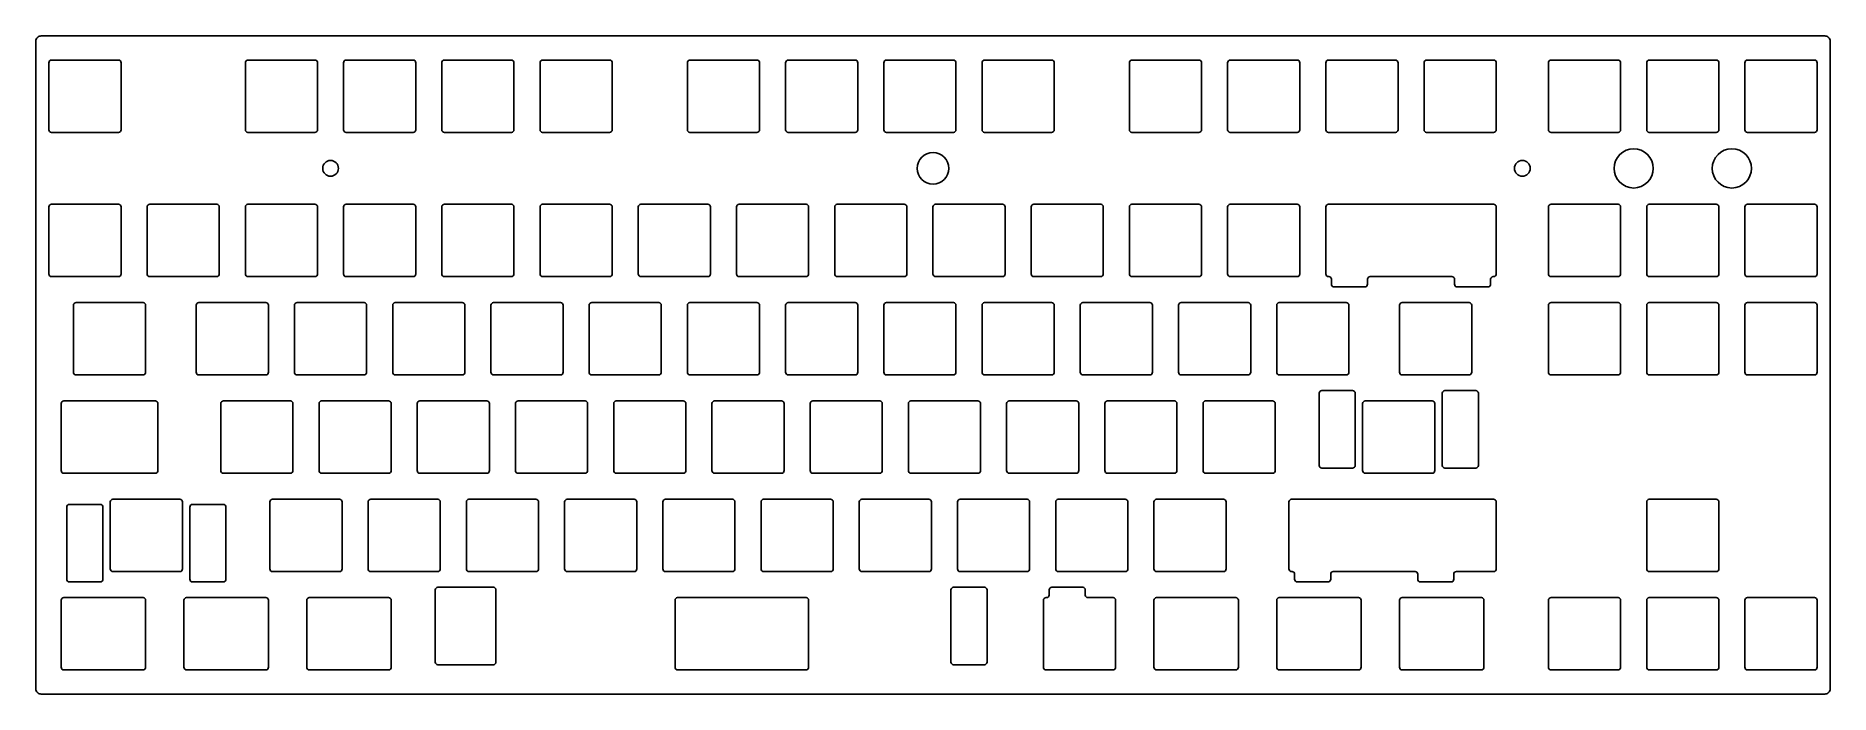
# Model space of a CAD drawing. Header units: millimetres. Extents: x 0 to 348, y -125 to 2.
import ezdxf

# ---------------------------------------------------------------- set-up
doc = ezdxf.new("R2010")
doc.units = ezdxf.units.MM
doc.layers.get('0').update_dxf_attribs({"linetype": 'CONTINUOUS'})

msp = doc.modelspace()

# ---------------------------------------------------------------- linework, layer by layer
for p, q in [((77.46875, -119.165635), (77.46875, -105.165635)), ((83.96875, -104.665635), (77.96875, -104.665635)), ((88.725, -104.665635), (82.725, -104.665635)), ((89.225, -119.165635), (89.225, -105.165635)), ((123.96875, -107.165635), (123.96875, -120.165635)), ((124.46875, -106.665635), (137.46875, -106.665635)), ((136.375, -106.665635), (149.375, -106.665635)), ((149.875, -107.165635), (149.875, -120.165635)), ((83.96875, -119.665635), (77.96875, -119.665635)), ((88.725, -119.665635), (82.725, -119.665635)), ((124.46875, -120.665635), (137.46875, -120.665635)), ((136.375, -120.665635), (149.375, -120.665635))]:
    msp.add_line(p, q)
for points in [[(1, -125.349635), (346.980635, -125.349635, 0.4142135624), (347.980635, -124.349635), (347.980635, 1.159, 0.4142135624), (346.980635, 2.159), (1, 2.159, 0.4142135624), (0, 1.159), (0, -124.349635, 0.4142135624)], [(3.025, -2.525), (16.025, -2.525, -0.4142135624), (16.525, -3.025), (16.525, -16.025, -0.4142135624), (16.025, -16.525), (3.025, -16.525, -0.4142135624), (2.525, -16.025), (2.525, -3.025, -0.4142135624)], [(41.125, -2.525), (54.125, -2.525, -0.4142135624), (54.625, -3.025), (54.625, -16.025, -0.4142135624), (54.125, -16.525), (41.125, -16.525, -0.4142135624), (40.625, -16.025), (40.625, -3.025, -0.4142135624)], [(60.175, -2.525), (73.175, -2.525, -0.4142135624), (73.675, -3.025), (73.675, -16.025, -0.4142135624), (73.175, -16.525), (60.175, -16.525, -0.4142135624), (59.675, -16.025), (59.675, -3.025, -0.4142135624)], [(79.225, -2.525), (92.225, -2.525, -0.4142135624), (92.725, -3.025), (92.725, -16.025, -0.4142135624), (92.225, -16.525), (79.225, -16.525, -0.4142135624), (78.725, -16.025), (78.725, -3.025, -0.4142135624)], [(98.275, -2.525), (111.275, -2.525, -0.4142135624), (111.775, -3.025), (111.775, -16.025, -0.4142135624), (111.275, -16.525), (98.275, -16.525, -0.4142135624), (97.775, -16.025), (97.775, -3.025, -0.4142135624)], [(126.85, -2.525), (139.85, -2.525, -0.4142135624), (140.35, -3.025), (140.35, -16.025, -0.4142135624), (139.85, -16.525), (126.85, -16.525, -0.4142135624), (126.35, -16.025), (126.35, -3.025, -0.4142135624)], [(145.9, -2.525), (158.9, -2.525, -0.4142135624), (159.4, -3.025), (159.4, -16.025, -0.4142135624), (158.9, -16.525), (145.9, -16.525, -0.4142135624), (145.4, -16.025), (145.4, -3.025, -0.4142135624)], [(164.95, -2.525), (177.95, -2.525, -0.4142135624), (178.45, -3.025), (178.45, -16.025, -0.4142135624), (177.95, -16.525), (164.95, -16.525, -0.4142135624), (164.45, -16.025), (164.45, -3.025, -0.4142135624)], [(184, -2.525), (197, -2.525, -0.4142135624), (197.5, -3.025), (197.5, -16.025, -0.4142135624), (197, -16.525), (184, -16.525, -0.4142135624), (183.5, -16.025), (183.5, -3.025, -0.4142135624)], [(212.575, -2.525), (225.575, -2.525, -0.4142135624), (226.075, -3.025), (226.075, -16.025, -0.4142135624), (225.575, -16.525), (212.575, -16.525, -0.4142135624), (212.075, -16.025), (212.075, -3.025, -0.4142135624)], [(231.625, -2.525), (244.625, -2.525, -0.4142135624), (245.125, -3.025), (245.125, -16.025, -0.4142135624), (244.625, -16.525), (231.625, -16.525, -0.4142135624), (231.125, -16.025), (231.125, -3.025, -0.4142135624)], [(250.675, -2.525), (263.675, -2.525, -0.4142135624), (264.175, -3.025), (264.175, -16.025, -0.4142135624), (263.675, -16.525), (250.675, -16.525, -0.4142135624), (250.175, -16.025), (250.175, -3.025, -0.4142135624)], [(269.725, -2.525), (282.725, -2.525, -0.4142135624), (283.225, -3.025), (283.225, -16.025, -0.4142135624), (282.725, -16.525), (269.725, -16.525, -0.4142135624), (269.225, -16.025), (269.225, -3.025, -0.4142135624)], [(293.855635, -2.525), (306.855635, -2.525, -0.4142135624), (307.355635, -3.025), (307.355635, -16.025, -0.4142135624), (306.855635, -16.525), (293.855635, -16.525, -0.4142135624), (293.355635, -16.025), (293.355635, -3.025, -0.4142135624)], [(312.905635, -2.525), (325.905635, -2.525, -0.4142135624), (326.405635, -3.025), (326.405635, -16.025, -0.4142135624), (325.905635, -16.525), (312.905635, -16.525, -0.4142135624), (312.405635, -16.025), (312.405635, -3.025, -0.4142135624)], [(331.955635, -2.525), (344.955635, -2.525, -0.4142135624), (345.455635, -3.025), (345.455635, -16.025, -0.4142135624), (344.955635, -16.525), (331.955635, -16.525, -0.4142135624), (331.455635, -16.025), (331.455635, -3.025, -0.4142135624)], [(3.025, -30.465635), (16.025, -30.465635, -0.4142135624), (16.525, -30.965635), (16.525, -43.965635, -0.4142135624), (16.025, -44.465635), (3.025, -44.465635, -0.4142135624), (2.525, -43.965635), (2.525, -30.965635, -0.4142135624)], [(22.075, -30.465635), (35.075, -30.465635, -0.4142135624), (35.575, -30.965635), (35.575, -43.965635, -0.4142135624), (35.075, -44.465635), (22.075, -44.465635, -0.4142135624), (21.575, -43.965635), (21.575, -30.965635, -0.4142135624)], [(41.125, -30.465635), (54.125, -30.465635, -0.4142135624), (54.625, -30.965635), (54.625, -43.965635, -0.4142135624), (54.125, -44.465635), (41.125, -44.465635, -0.4142135624), (40.625, -43.965635), (40.625, -30.965635, -0.4142135624)], [(60.175, -30.465635), (73.175, -30.465635, -0.4142135624), (73.675, -30.965635), (73.675, -43.965635, -0.4142135624), (73.175, -44.465635), (60.175, -44.465635, -0.4142135624), (59.675, -43.965635), (59.675, -30.965635, -0.4142135624)], [(79.225, -30.465635), (92.225, -30.465635, -0.4142135624), (92.725, -30.965635), (92.725, -43.965635, -0.4142135624), (92.225, -44.465635), (79.225, -44.465635, -0.4142135624), (78.725, -43.965635), (78.725, -30.965635, -0.4142135624)], [(98.275, -30.465635), (111.275, -30.465635, -0.4142135624), (111.775, -30.965635), (111.775, -43.965635, -0.4142135624), (111.275, -44.465635), (98.275, -44.465635, -0.4142135624), (97.775, -43.965635), (97.775, -30.965635, -0.4142135624)], [(117.325, -30.465635), (130.325, -30.465635, -0.4142135624), (130.825, -30.965635), (130.825, -43.965635, -0.4142135624), (130.325, -44.465635), (117.325, -44.465635, -0.4142135624), (116.825, -43.965635), (116.825, -30.965635, -0.4142135624)], [(136.375, -30.465635), (149.375, -30.465635, -0.4142135624), (149.875, -30.965635), (149.875, -43.965635, -0.4142135624), (149.375, -44.465635), (136.375, -44.465635, -0.4142135624), (135.875, -43.965635), (135.875, -30.965635, -0.4142135624)], [(155.425, -30.465635), (168.425, -30.465635, -0.4142135624), (168.925, -30.965635), (168.925, -43.965635, -0.4142135624), (168.425, -44.465635), (155.425, -44.465635, -0.4142135624), (154.925, -43.965635), (154.925, -30.965635, -0.4142135624)], [(174.475, -30.465635), (187.475, -30.465635, -0.4142135624), (187.975, -30.965635), (187.975, -43.965635, -0.4142135624), (187.475, -44.465635), (174.475, -44.465635, -0.4142135624), (173.975, -43.965635), (173.975, -30.965635, -0.4142135624)], [(193.525, -30.465635), (206.525, -30.465635, -0.4142135624), (207.025, -30.965635), (207.025, -43.965635, -0.4142135624), (206.525, -44.465635), (193.525, -44.465635, -0.4142135624), (193.025, -43.965635), (193.025, -30.965635, -0.4142135624)], [(212.575, -30.465635), (225.575, -30.465635, -0.4142135624), (226.075, -30.965635), (226.075, -43.965635, -0.4142135624), (225.575, -44.465635), (212.575, -44.465635, -0.4142135624), (212.075, -43.965635), (212.075, -30.965635, -0.4142135624)], [(231.625, -30.465635), (244.625, -30.465635, -0.4142135624), (245.125, -30.965635), (245.125, -43.965635, -0.4142135624), (244.625, -44.465635), (231.625, -44.465635, -0.4142135624), (231.125, -43.965635), (231.125, -30.965635, -0.4142135624)], [(250.675, -30.465635), (282.725, -30.465635, -0.4142135624), (283.225, -30.965635), (283.225, -43.965635, -0.4142135624), (282.725, -44.465635), (282.638, -44.465635, 0.4142135624), (282.138, -44.965635), (282.138, -45.965635, -0.4142135624), (281.638, -46.465635), (275.638, -46.465635, -0.4142135624), (275.138, -45.965635), (275.138, -44.965635, 0.4142135624), (274.638, -44.465635), (258.762, -44.465635, 0.4142135624), (258.262, -44.965635), (258.262, -45.965635, -0.4142135624), (257.762, -46.465635), (251.762, -46.465635, -0.4142135624), (251.262, -45.965635), (251.262, -44.965635, 0.4142135624), (250.762, -44.465635), (250.675, -44.465635, -0.4142135624), (250.175, -43.965635), (250.175, -30.965635, -0.4142135624)], [(293.855635, -30.465635), (306.855635, -30.465635, -0.4142135624), (307.355635, -30.965635), (307.355635, -43.965635, -0.4142135624), (306.855635, -44.465635), (293.855635, -44.465635, -0.4142135624), (293.355635, -43.965635), (293.355635, -30.965635, -0.4142135624)], [(312.905635, -30.465635), (325.905635, -30.465635, -0.4142135624), (326.405635, -30.965635), (326.405635, -43.965635, -0.4142135624), (325.905635, -44.465635), (312.905635, -44.465635, -0.4142135624), (312.405635, -43.965635), (312.405635, -30.965635, -0.4142135624)], [(331.955635, -30.465635), (344.955635, -30.465635, -0.4142135624), (345.455635, -30.965635), (345.455635, -43.965635, -0.4142135624), (344.955635, -44.465635), (331.955635, -44.465635, -0.4142135624), (331.455635, -43.965635), (331.455635, -30.965635, -0.4142135624)], [(7.7875, -49.515635), (20.7875, -49.515635, -0.4142135624), (21.2875, -50.015635), (21.2875, -63.015635, -0.4142135624), (20.7875, -63.515635), (7.7875, -63.515635, -0.4142135624), (7.2875, -63.015635), (7.2875, -50.015635, -0.4142135624)], [(31.6, -49.515635), (44.6, -49.515635, -0.4142135624), (45.1, -50.015635), (45.1, -63.015635, -0.4142135624), (44.6, -63.515635), (31.6, -63.515635, -0.4142135624), (31.1, -63.015635), (31.1, -50.015635, -0.4142135624)], [(50.65, -49.515635), (63.65, -49.515635, -0.4142135624), (64.15, -50.015635), (64.15, -63.015635, -0.4142135624), (63.65, -63.515635), (50.65, -63.515635, -0.4142135624), (50.15, -63.015635), (50.15, -50.015635, -0.4142135624)], [(69.7, -49.515635), (82.7, -49.515635, -0.4142135624), (83.2, -50.015635), (83.2, -63.015635, -0.4142135624), (82.7, -63.515635), (69.7, -63.515635, -0.4142135624), (69.2, -63.015635), (69.2, -50.015635, -0.4142135624)], [(88.75, -49.515635), (101.75, -49.515635, -0.4142135624), (102.25, -50.015635), (102.25, -63.015635, -0.4142135624), (101.75, -63.515635), (88.75, -63.515635, -0.4142135624), (88.25, -63.015635), (88.25, -50.015635, -0.4142135624)], [(107.8, -49.515635), (120.8, -49.515635, -0.4142135624), (121.3, -50.015635), (121.3, -63.015635, -0.4142135624), (120.8, -63.515635), (107.8, -63.515635, -0.4142135624), (107.3, -63.015635), (107.3, -50.015635, -0.4142135624)], [(126.85, -49.515635), (139.85, -49.515635, -0.4142135624), (140.35, -50.015635), (140.35, -63.015635, -0.4142135624), (139.85, -63.515635), (126.85, -63.515635, -0.4142135624), (126.35, -63.015635), (126.35, -50.015635, -0.4142135624)], [(145.9, -49.515635), (158.9, -49.515635, -0.4142135624), (159.4, -50.015635), (159.4, -63.015635, -0.4142135624), (158.9, -63.515635), (145.9, -63.515635, -0.4142135624), (145.4, -63.015635), (145.4, -50.015635, -0.4142135624)], [(164.95, -49.515635), (177.95, -49.515635, -0.4142135624), (178.45, -50.015635), (178.45, -63.015635, -0.4142135624), (177.95, -63.515635), (164.95, -63.515635, -0.4142135624), (164.45, -63.015635), (164.45, -50.015635, -0.4142135624)], [(184, -49.515635), (197, -49.515635, -0.4142135624), (197.5, -50.015635), (197.5, -63.015635, -0.4142135624), (197, -63.515635), (184, -63.515635, -0.4142135624), (183.5, -63.015635), (183.5, -50.015635, -0.4142135624)], [(203.05, -49.515635), (216.05, -49.515635, -0.4142135624), (216.55, -50.015635), (216.55, -63.015635, -0.4142135624), (216.05, -63.515635), (203.05, -63.515635, -0.4142135624), (202.55, -63.015635), (202.55, -50.015635, -0.4142135624)], [(222.1, -49.515635), (235.1, -49.515635, -0.4142135624), (235.6, -50.015635), (235.6, -63.015635, -0.4142135624), (235.1, -63.515635), (222.1, -63.515635, -0.4142135624), (221.6, -63.015635), (221.6, -50.015635, -0.4142135624)], [(241.15, -49.515635), (254.15, -49.515635, -0.4142135624), (254.65, -50.015635), (254.65, -63.015635, -0.4142135624), (254.15, -63.515635), (241.15, -63.515635, -0.4142135624), (240.65, -63.015635), (240.65, -50.015635, -0.4142135624)], [(264.9625, -49.515635), (277.9625, -49.515635, -0.4142135624), (278.4625, -50.015635), (278.4625, -63.015635, -0.4142135624), (277.9625, -63.515635), (264.9625, -63.515635, -0.4142135624), (264.4625, -63.015635), (264.4625, -50.015635, -0.4142135624)], [(293.855635, -49.515635), (306.855635, -49.515635, -0.4142135624), (307.355635, -50.015635), (307.355635, -63.015635, -0.4142135624), (306.855635, -63.515635), (293.855635, -63.515635, -0.4142135624), (293.355635, -63.015635), (293.355635, -50.015635, -0.4142135624)], [(312.905635, -49.515635), (325.905635, -49.515635, -0.4142135624), (326.405635, -50.015635), (326.405635, -63.015635, -0.4142135624), (325.905635, -63.515635), (312.905635, -63.515635, -0.4142135624), (312.405635, -63.015635), (312.405635, -50.015635, -0.4142135624)], [(331.955635, -49.515635), (344.955635, -49.515635, -0.4142135624), (345.455635, -50.015635), (345.455635, -63.015635, -0.4142135624), (344.955635, -63.515635), (331.955635, -63.515635, -0.4142135624), (331.455635, -63.015635), (331.455635, -50.015635, -0.4142135624)], [(5.40625, -68.565635), (23.16875, -68.565635, -0.4142135624), (23.66875, -69.065635), (23.66875, -82.065635, -0.4142135624), (23.16875, -82.565635), (5.40625, -82.565635, -0.4142135624), (4.90625, -82.065635), (4.90625, -69.065635, -0.4142135624)], [(36.3625, -68.565635), (49.3625, -68.565635, -0.4142135624), (49.8625, -69.065635), (49.8625, -82.065635, -0.4142135624), (49.3625, -82.565635), (36.3625, -82.565635, -0.4142135624), (35.8625, -82.065635), (35.8625, -69.065635, -0.4142135624)], [(55.4125, -68.565635), (68.4125, -68.565635, -0.4142135624), (68.9125, -69.065635), (68.9125, -82.065635, -0.4142135624), (68.4125, -82.565635), (55.4125, -82.565635, -0.4142135624), (54.9125, -82.065635), (54.9125, -69.065635, -0.4142135624)], [(74.4625, -68.565635), (87.4625, -68.565635, -0.4142135624), (87.9625, -69.065635), (87.9625, -82.065635, -0.4142135624), (87.4625, -82.565635), (74.4625, -82.565635, -0.4142135624), (73.9625, -82.065635), (73.9625, -69.065635, -0.4142135624)], [(93.5125, -68.565635), (106.5125, -68.565635, -0.4142135624), (107.0125, -69.065635), (107.0125, -82.065635, -0.4142135624), (106.5125, -82.565635), (93.5125, -82.565635, -0.4142135624), (93.0125, -82.065635), (93.0125, -69.065635, -0.4142135624)], [(112.5625, -68.565635), (125.5625, -68.565635, -0.4142135624), (126.0625, -69.065635), (126.0625, -82.065635, -0.4142135624), (125.5625, -82.565635), (112.5625, -82.565635, -0.4142135624), (112.0625, -82.065635), (112.0625, -69.065635, -0.4142135624)], [(131.6125, -68.565635), (144.6125, -68.565635, -0.4142135624), (145.1125, -69.065635), (145.1125, -82.065635, -0.4142135624), (144.6125, -82.565635), (131.6125, -82.565635, -0.4142135624), (131.1125, -82.065635), (131.1125, -69.065635, -0.4142135624)], [(150.6625, -68.565635), (163.6625, -68.565635, -0.4142135624), (164.1625, -69.065635), (164.1625, -82.065635, -0.4142135624), (163.6625, -82.565635), (150.6625, -82.565635, -0.4142135624), (150.1625, -82.065635), (150.1625, -69.065635, -0.4142135624)], [(169.7125, -68.565635), (182.7125, -68.565635, -0.4142135624), (183.2125, -69.065635), (183.2125, -82.065635, -0.4142135624), (182.7125, -82.565635), (169.7125, -82.565635, -0.4142135624), (169.2125, -82.065635), (169.2125, -69.065635, -0.4142135624)], [(188.7625, -68.565635), (201.7625, -68.565635, -0.4142135624), (202.2625, -69.065635), (202.2625, -82.065635, -0.4142135624), (201.7625, -82.565635), (188.7625, -82.565635, -0.4142135624), (188.2625, -82.065635), (188.2625, -69.065635, -0.4142135624)], [(207.8125, -68.565635), (220.8125, -68.565635, -0.4142135624), (221.3125, -69.065635), (221.3125, -82.065635, -0.4142135624), (220.8125, -82.565635), (207.8125, -82.565635, -0.4142135624), (207.3125, -82.065635), (207.3125, -69.065635, -0.4142135624)], [(226.8625, -68.565635), (239.8625, -68.565635, -0.4142135624), (240.3625, -69.065635), (240.3625, -82.065635, -0.4142135624), (239.8625, -82.565635), (226.8625, -82.565635, -0.4142135624), (226.3625, -82.065635), (226.3625, -69.065635, -0.4142135624)], [(226.8625, -82.565635), (239.8625, -82.565635, 0.4142135624), (240.3625, -82.065635), (240.3625, -69.065635, 0.4142135624), (239.8625, -68.565635), (226.8625, -68.565635, 0.4142135624), (226.3625, -69.065635), (226.3625, -82.065635, 0.4142135624)], [(255.38075, -81.565635, 0.4142135624), (255.88075, -81.065635), (255.88075, -67.065635, 0.4142135624), (255.38075, -66.565635), (249.38075, -66.565635, 0.4142135624), (248.88075, -67.065635), (248.88075, -81.065635, 0.4142135624), (249.38075, -81.565635)], [(257.31875, -69.065635), (257.31875, -82.065635, 0.4142135624), (257.81875, -82.565635), (270.81875, -82.565635, 0.4142135624), (271.31875, -82.065635), (271.31875, -69.065635, 0.4142135624), (270.81875, -68.565635), (257.81875, -68.565635, 0.4142135624)], [(273.25675, -66.565635, 0.4142135624), (272.75675, -67.065635), (272.75675, -81.065635, 0.4142135624), (273.25675, -81.565635), (279.25675, -81.565635, 0.4142135624), (279.75675, -81.065635), (279.75675, -67.065635, 0.4142135624), (279.25675, -66.565635)], [(6.49325, -88.615635), (12.49325, -88.615635, -0.4142135624), (12.99325, -89.115635), (12.99325, -103.115635, -0.4142135624), (12.49325, -103.615635), (6.49325, -103.615635, -0.4142135624), (5.99325, -103.115635), (5.99325, -89.115635, -0.4142135624)], [(14.93125, -87.615635), (27.93125, -87.615635, -0.4142135624), (28.43125, -88.115635), (28.43125, -101.115635, -0.4142135624), (27.93125, -101.615635), (14.93125, -101.615635, -0.4142135624), (14.43125, -101.115635), (14.43125, -88.115635, -0.4142135624)], [(30.36925, -88.615635), (36.36925, -88.615635, -0.4142135624), (36.86925, -89.115635), (36.86925, -103.115635, -0.4142135624), (36.36925, -103.615635), (30.36925, -103.615635, -0.4142135624), (29.86925, -103.115635), (29.86925, -89.115635, -0.4142135624)], [(45.8875, -87.615635), (58.8875, -87.615635, -0.4142135624), (59.3875, -88.115635), (59.3875, -101.115635, -0.4142135624), (58.8875, -101.615635), (45.8875, -101.615635, -0.4142135624), (45.3875, -101.115635), (45.3875, -88.115635, -0.4142135624)], [(64.9375, -87.615635), (77.9375, -87.615635, -0.4142135624), (78.4375, -88.115635), (78.4375, -101.115635, -0.4142135624), (77.9375, -101.615635), (64.9375, -101.615635, -0.4142135624), (64.4375, -101.115635), (64.4375, -88.115635, -0.4142135624)], [(83.9875, -87.615635), (96.9875, -87.615635, -0.4142135624), (97.4875, -88.115635), (97.4875, -101.115635, -0.4142135624), (96.9875, -101.615635), (83.9875, -101.615635, -0.4142135624), (83.4875, -101.115635), (83.4875, -88.115635, -0.4142135624)], [(103.0375, -87.615635), (116.0375, -87.615635, -0.4142135624), (116.5375, -88.115635), (116.5375, -101.115635, -0.4142135624), (116.0375, -101.615635), (103.0375, -101.615635, -0.4142135624), (102.5375, -101.115635), (102.5375, -88.115635, -0.4142135624)], [(122.0875, -87.615635), (135.0875, -87.615635, -0.4142135624), (135.5875, -88.115635), (135.5875, -101.115635, -0.4142135624), (135.0875, -101.615635), (122.0875, -101.615635, -0.4142135624), (121.5875, -101.115635), (121.5875, -88.115635, -0.4142135624)], [(141.1375, -87.615635), (154.1375, -87.615635, -0.4142135624), (154.6375, -88.115635), (154.6375, -101.115635, -0.4142135624), (154.1375, -101.615635), (141.1375, -101.615635, -0.4142135624), (140.6375, -101.115635), (140.6375, -88.115635, -0.4142135624)], [(160.1875, -87.615635), (173.1875, -87.615635, -0.4142135624), (173.6875, -88.115635), (173.6875, -101.115635, -0.4142135624), (173.1875, -101.615635), (160.1875, -101.615635, -0.4142135624), (159.6875, -101.115635), (159.6875, -88.115635, -0.4142135624)], [(179.2375, -87.615635), (192.2375, -87.615635, -0.4142135624), (192.7375, -88.115635), (192.7375, -101.115635, -0.4142135624), (192.2375, -101.615635), (179.2375, -101.615635, -0.4142135624), (178.7375, -101.115635), (178.7375, -88.115635, -0.4142135624)], [(198.2875, -87.615635), (211.2875, -87.615635, -0.4142135624), (211.7875, -88.115635), (211.7875, -101.115635, -0.4142135624), (211.2875, -101.615635), (198.2875, -101.615635, -0.4142135624), (197.7875, -101.115635), (197.7875, -88.115635, -0.4142135624)], [(217.3375, -87.615635), (230.3375, -87.615635, -0.4142135624), (230.8375, -88.115635), (230.8375, -101.115635, -0.4142135624), (230.3375, -101.615635), (217.3375, -101.615635, -0.4142135624), (216.8375, -101.115635), (216.8375, -88.115635, -0.4142135624)], [(243.53125, -87.615635, 0.4142135624), (243.03125, -88.115635), (243.03125, -101.115635, 0.4142135624), (243.53125, -101.615635), (243.61825, -101.615635, -0.4142135624), (244.11825, -102.115635), (244.11825, -103.115635, 0.4142135624), (244.61825, -103.615635), (250.61825, -103.615635, 0.4142135624), (251.11825, -103.115635), (251.11825, -102.115635, -0.4142135624), (251.61825, -101.615635), (267.49425, -101.615635, -0.4142135624), (267.99425, -102.115635), (267.99425, -103.115635, 0.4142135624), (268.49425, -103.615635), (274.49425, -103.615635, 0.4142135624), (274.99425, -103.115635), (274.99425, -102.115635, -0.4142135624), (275.49425, -101.615635), (282.725, -101.615635, 0.4142135624), (283.225, -101.115635), (283.225, -88.115635, 0.4142135624), (282.725, -87.615635)], [(312.905635, -87.615635), (325.905635, -87.615635, -0.4142135624), (326.405635, -88.115635), (326.405635, -101.115635, -0.4142135624), (325.905635, -101.615635), (312.905635, -101.615635, -0.4142135624), (312.405635, -101.115635), (312.405635, -88.115635, -0.4142135624)], [(5.40625, -106.665635), (20.7875, -106.665635, -0.4142135624), (21.2875, -107.165635), (21.2875, -120.165635, -0.4142135624), (20.7875, -120.665635), (5.40625, -120.665635, -0.4142135624), (4.90625, -120.165635), (4.90625, -107.165635, -0.4142135624)], [(29.21875, -106.665635), (44.6, -106.665635, -0.4142135624), (45.1, -107.165635), (45.1, -120.165635, -0.4142135624), (44.6, -120.665635), (29.21875, -120.665635, -0.4142135624), (28.71875, -120.165635), (28.71875, -107.165635, -0.4142135624)], [(53.03125, -106.665635), (68.4125, -106.665635, -0.4142135624), (68.9125, -107.165635), (68.9125, -120.165635, -0.4142135624), (68.4125, -120.665635), (53.03125, -120.665635, -0.4142135624), (52.53125, -120.165635), (52.53125, -107.165635, -0.4142135624)], [(183.96875, -119.665635), (177.96875, -119.665635, -0.4142135624), (177.46875, -119.165635), (177.46875, -105.165635, -0.4142135624), (177.96875, -104.665635), (183.96875, -104.665635, -0.4142135624), (184.46875, -105.165635), (184.46875, -119.165635, -0.4142135624)], [(203.025, -104.665635), (197.025, -104.665635, 0.4142135624), (196.525, -105.165635), (196.525, -106.165635, -0.4142135624), (196.025, -106.665635), (195.90625, -106.665635, 0.4142135624), (195.40625, -107.165635), (195.40625, -120.165635, 0.4142135624), (195.90625, -120.665635), (208.90625, -120.665635, 0.4142135624), (209.40625, -120.165635), (209.40625, -107.165635, 0.4142135624), (208.90625, -106.665635), (204.025, -106.665635, -0.4142135624), (203.525, -106.165635), (203.525, -105.165635, 0.4142135624)], [(216.8375, -107.165635), (216.8375, -120.165635, 0.4142135624), (217.3375, -120.665635), (232.71875, -120.665635, 0.4142135624), (233.21875, -120.165635), (233.21875, -107.165635, 0.4142135624), (232.71875, -106.665635), (217.3375, -106.665635, 0.4142135624)], [(240.65, -107.165635), (240.65, -120.165635, 0.4142135624), (241.15, -120.665635), (256.53125, -120.665635, 0.4142135624), (257.03125, -120.165635), (257.03125, -107.165635, 0.4142135624), (256.53125, -106.665635), (241.15, -106.665635, 0.4142135624)], [(264.4625, -107.165635), (264.4625, -120.165635, 0.4142135624), (264.9625, -120.665635), (280.34375, -120.665635, 0.4142135624), (280.84375, -120.165635), (280.84375, -107.165635, 0.4142135624), (280.34375, -106.665635), (264.9625, -106.665635, 0.4142135624)], [(293.855635, -106.665635), (306.855635, -106.665635, -0.4142135624), (307.355635, -107.165635), (307.355635, -120.165635, -0.4142135624), (306.855635, -120.665635), (293.855635, -120.665635, -0.4142135624), (293.355635, -120.165635), (293.355635, -107.165635, -0.4142135624)], [(312.905635, -106.665635), (325.905635, -106.665635, -0.4142135624), (326.405635, -107.165635), (326.405635, -120.165635, -0.4142135624), (325.905635, -120.665635), (312.905635, -120.665635, -0.4142135624), (312.405635, -120.165635), (312.405635, -107.165635, -0.4142135624)], [(331.955635, -106.665635), (344.955635, -106.665635, -0.4142135624), (345.455635, -107.165635), (345.455635, -120.165635, -0.4142135624), (344.955635, -120.665635), (331.955635, -120.665635, -0.4142135624), (331.455635, -120.165635), (331.455635, -107.165635, -0.4142135624)]]:
    msp.add_lwpolyline(points, format="xyb", close=True)
for centre, radius in [((173.990635, -23.495317), 3.048), ((309.880635, -23.495317), 3.81), ((328.930635, -23.495317), 3.81), ((57.15, -23.495317), 1.524), ((288.290635, -23.495317), 1.524)]:
    msp.add_circle(centre, radius)
for centre, start, end in [((77.96875, -105.165635), 90, 180), ((88.725, -105.165635), 0, 90), ((124.46875, -107.165635), 90, 180), ((149.375, -107.165635), 0, 90), ((77.96875, -119.165635), 180, 270), ((88.725, -119.165635), -90, 0), ((124.46875, -120.165635), 180, 270), ((149.375, -120.165635), -90, 0)]:
    msp.add_arc(centre, 0.5, start, end)

doc.saveas('drawing.dxf')
